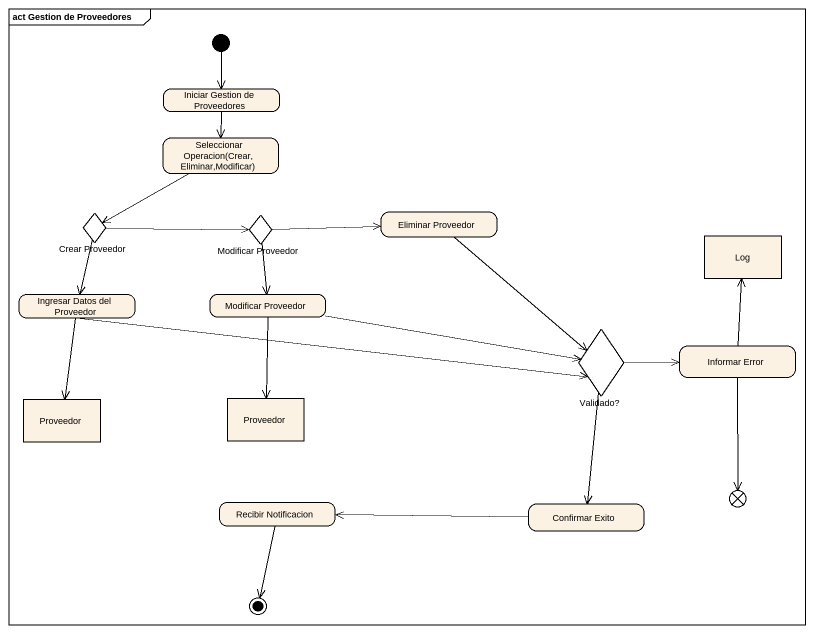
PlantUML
@startuml
mainframe act Gestion de Proveedores
hide empty description
state "Iniciar Gestion de Proveedores" as Iniciar_Gestion_de
state "Seleccionar Operacion(Crear,Eliminar,Modificar)" as Seleccionar_Operacion_Crear
state "Crear Proveedor" as Crear_Proveedor <<choice>>
state "Modificar Proveedor" as Modificar_Proveedor <<choice>>
state "Eliminar Proveedor" as Eliminar_Proveedor
state Log <<object>>
state "Ingresar Datos del Proveedor" as Ingresar_Datos_del_Proveedor
state "Modificar Proveedor" as Modificar_Proveedor_2
state "Validado?" as Validado <<choice>>
state "Informar Error" as Informar_Error
state Proveedor <<object>>
state "Proveedor" as Proveedor_2 <<object>>
state "Recibir Notificacion" as Recibir_Notificacion
state "Confirmar Exito" as Confirmar_Exito
state flowfinal1 <<end>>
[*] --> Iniciar_Gestion_de
Iniciar_Gestion_de --> Seleccionar_Operacion_Crear
Seleccionar_Operacion_Crear -left-> Crear_Proveedor
Crear_Proveedor -right-> Modificar_Proveedor
Crear_Proveedor --> Ingresar_Datos_del_Proveedor
Modificar_Proveedor -right-> Eliminar_Proveedor
Modificar_Proveedor --> Modificar_Proveedor_2
Eliminar_Proveedor --> Validado
Ingresar_Datos_del_Proveedor -right-> Validado
Ingresar_Datos_del_Proveedor --> Proveedor
Modificar_Proveedor_2 -right-> Validado
Modificar_Proveedor_2 --> Proveedor_2
Validado -right-> Informar_Error
Validado --> Confirmar_Exito
Informar_Error -up-> Log
Informar_Error --> flowfinal1
Confirmar_Exito -left-> Recibir_Notificacion
Recibir_Notificacion --> [*]
@enduml
